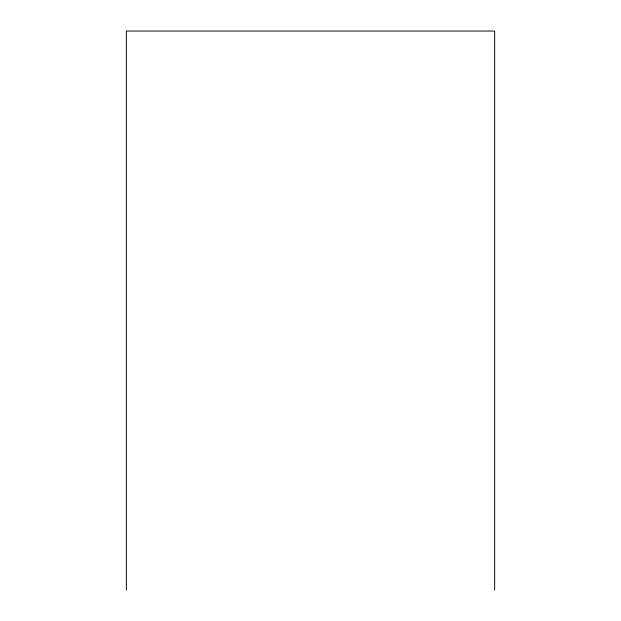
<?xml version="1.0" encoding="UTF-8"?>
<svg xmlns="http://www.w3.org/2000/svg" width="621" height="621" viewBox="0 0 621 621"><rect width="100%" height="100%" fill="white"/><g stroke="black" fill="none" stroke-linecap="round" stroke-linejoin="round"><path stroke-width="0.93" d="M494.65 589.95L494.65 31.05L126.35 31.05L126.35 589.95"/></g></svg>
